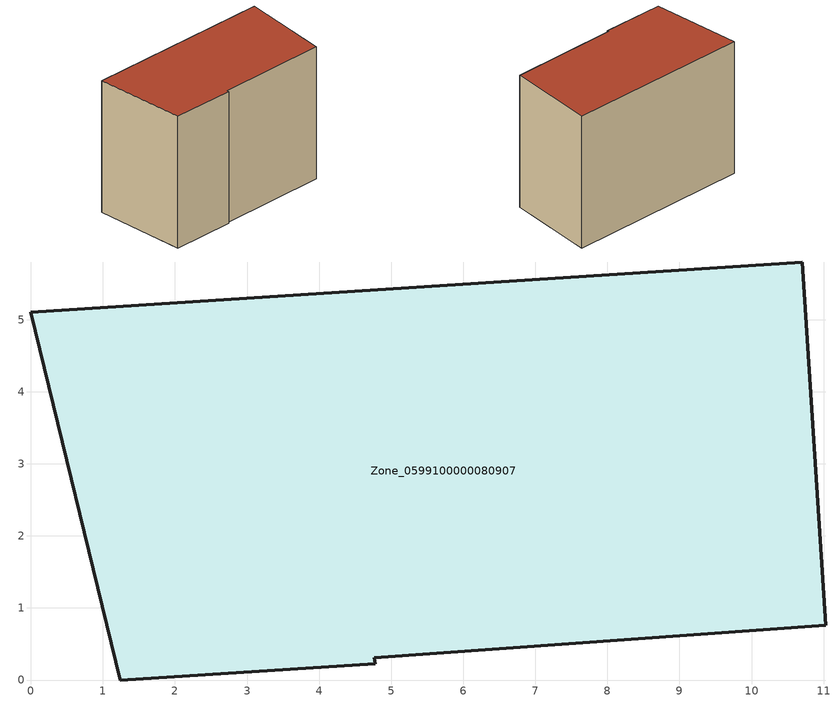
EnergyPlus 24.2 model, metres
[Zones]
Zone_0599100000080907
 floor ground (C_G): 11.03,0.76 4.77,0.31 4.78,0.23 1.24,0 0,5.11 10.7,5.8 z0
 wall outside (C_F): 11.03,0.76 10.7,5.8 0,5.11 1.24,0 4.78,0.23 4.77,0.31 11.03,0.76 z0:8.54
 roof outside (C_R): 4.77,0.31 11.03,0.76 10.7,5.8 0,5.11 1.24,0 4.78,0.23 z8.54
[BUILDING]
Pand.0599100000080907: North Axis=0; Terrain=City; Loads Convergence Tolerance Value=0.04; Temperature Convergence Tolerance Value=0.4; Solar Distribution=FullExterior; Maximum Number of Warmup Days=25; Minimum Number of Warmup Days=1
[Site:Location]
Rotterdam.The.Hague.AP_ZH_NLD Design_Conditions: Latitude=51.96; Longitude=4.45; Time Zone=1; Elevation=-4.5
[SITE:GROUNDTEMPERATURE:BUILDINGSURFACE]
18, 18, 18, 18, 18, 18, 18, 18, 18, 18, 18, 18
[MATERIAL] Thermal Absorptance=0.9; Solar Absorptance=0.7; Visible Absorptance=0.7
Name | Roughness | Thickness | Conductivity | Density | Specific Heat
G.TC.1992-2005 | MediumSmooth | 0.15 | 0.06 | 540 | 1210
F.TC.1992-2005 | Rough | 0.3 | 0.12 | 1920 | 840
R.TC.1992-2005 | MediumRough | 0.2 | 0.08 | 1500 | 1000
[CONSTRUCTION]
C_G: G.TC.1992-2005
C_F: F.TC.1992-2005
C_R: R.TC.1992-2005
[ZONE]
Zone_0599100000080907: Type=1; Multiplier=1; Ceiling Height=Autocalculate; Volume=Autocalculate; Floor Area=autocalculate; Part of Total Floor Area=Yes
[ZONEINFILTRATION:DESIGNFLOWRATE]
Infil_Zone_0599100000080907: Zone or ZoneList or Space or SpaceList=Zone_0599100000080907; Schedule=AlwaysOn; Design Flow Rate Calculation Method=Flow/Area; Flow Rate per Floor Area=0.0015; Constant Term Coefficient=1; Temperature Term Coefficient=0; Velocity Term Coefficient=0; Velocity Squared Term Coefficient=0
[HVACTEMPLATE:ZONE:IDEALLOADSAIRSYSTEM]
Zone_0599100000080907: Maximum Heating Supply Air Temperature=50; Minimum Cooling Supply Air Temperature=13; Maximum Heating Supply Air Humidity Ratio=0.0156; Minimum Cooling Supply Air Humidity Ratio=0.0077; Heating Limit=NoLimit; Cooling Limit=NoLimit; Dehumidification Control Type=ConstantSensibleHeatRatio; Cooling Sensible Heat Ratio=0.7; Dehumidification Setpoint=60; Humidification Control Type=None; Humidification Setpoint=30; Outdoor Air Method=None; Outdoor Air Flow Rate per Person=0.00944; Outdoor Air Flow Rate per Zone Floor Area=0; Outdoor Air Flow Rate per Zone=0; Demand Controlled Ventilation Type=None; Outdoor Air Economizer Type=NoEconomizer; Heat Recovery Type=None; Sensible Heat Recovery Effectiveness=0.7; Latent Heat Recovery Effectiveness=0.65
[ZONECONTROL:THERMOSTAT]
ThermostatControl_Zone_0599100000080907: Zone or ZoneList=Zone_0599100000080907; Control Type Schedule=DualSetpointControlType; Control 1=Thermostat_Zone_0599100000080907; Temperature Difference Between Cutout And Setpoint=0
[THERMOSTATSETPOINT:DUALSETPOINT]
Thermostat_Zone_0599100000080907: Heating Setpoint Temperature Schedule=HeatingSetpoint_Zone_0599100000080907; Cooling Setpoint Temperature Schedule=CoolingSetpoint_Zone_0599100000080907
[SCHEDULE:COMPACT]
HeatingSetpoint_Zone_0599100000080907: Through: 12/31, For: AllDays, Until: 24:00, 21
CoolingSetpoint_Zone_0599100000080907: Through: 12/31, For: AllDays, Until: 24:00, 24
DualSetpointControlType: Through: 12/31, For: AllDays, Until: 24:00, 4
AlwaysOn: Through: 12/31, For: AllDays, Until: 24:00, 1
